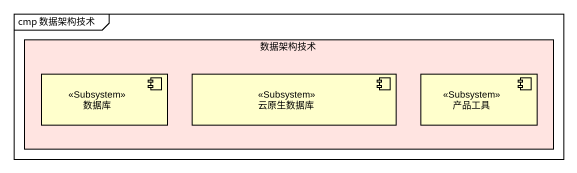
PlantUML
@startuml
mainframe cmp 数据架构技术
rectangle 数据架构技术 #FFE4E1 {
  component 数据库 <<Subsystem>>
  component 云原生数据库 <<Subsystem>>
  component 产品工具 <<Subsystem>>
}
@enduml
